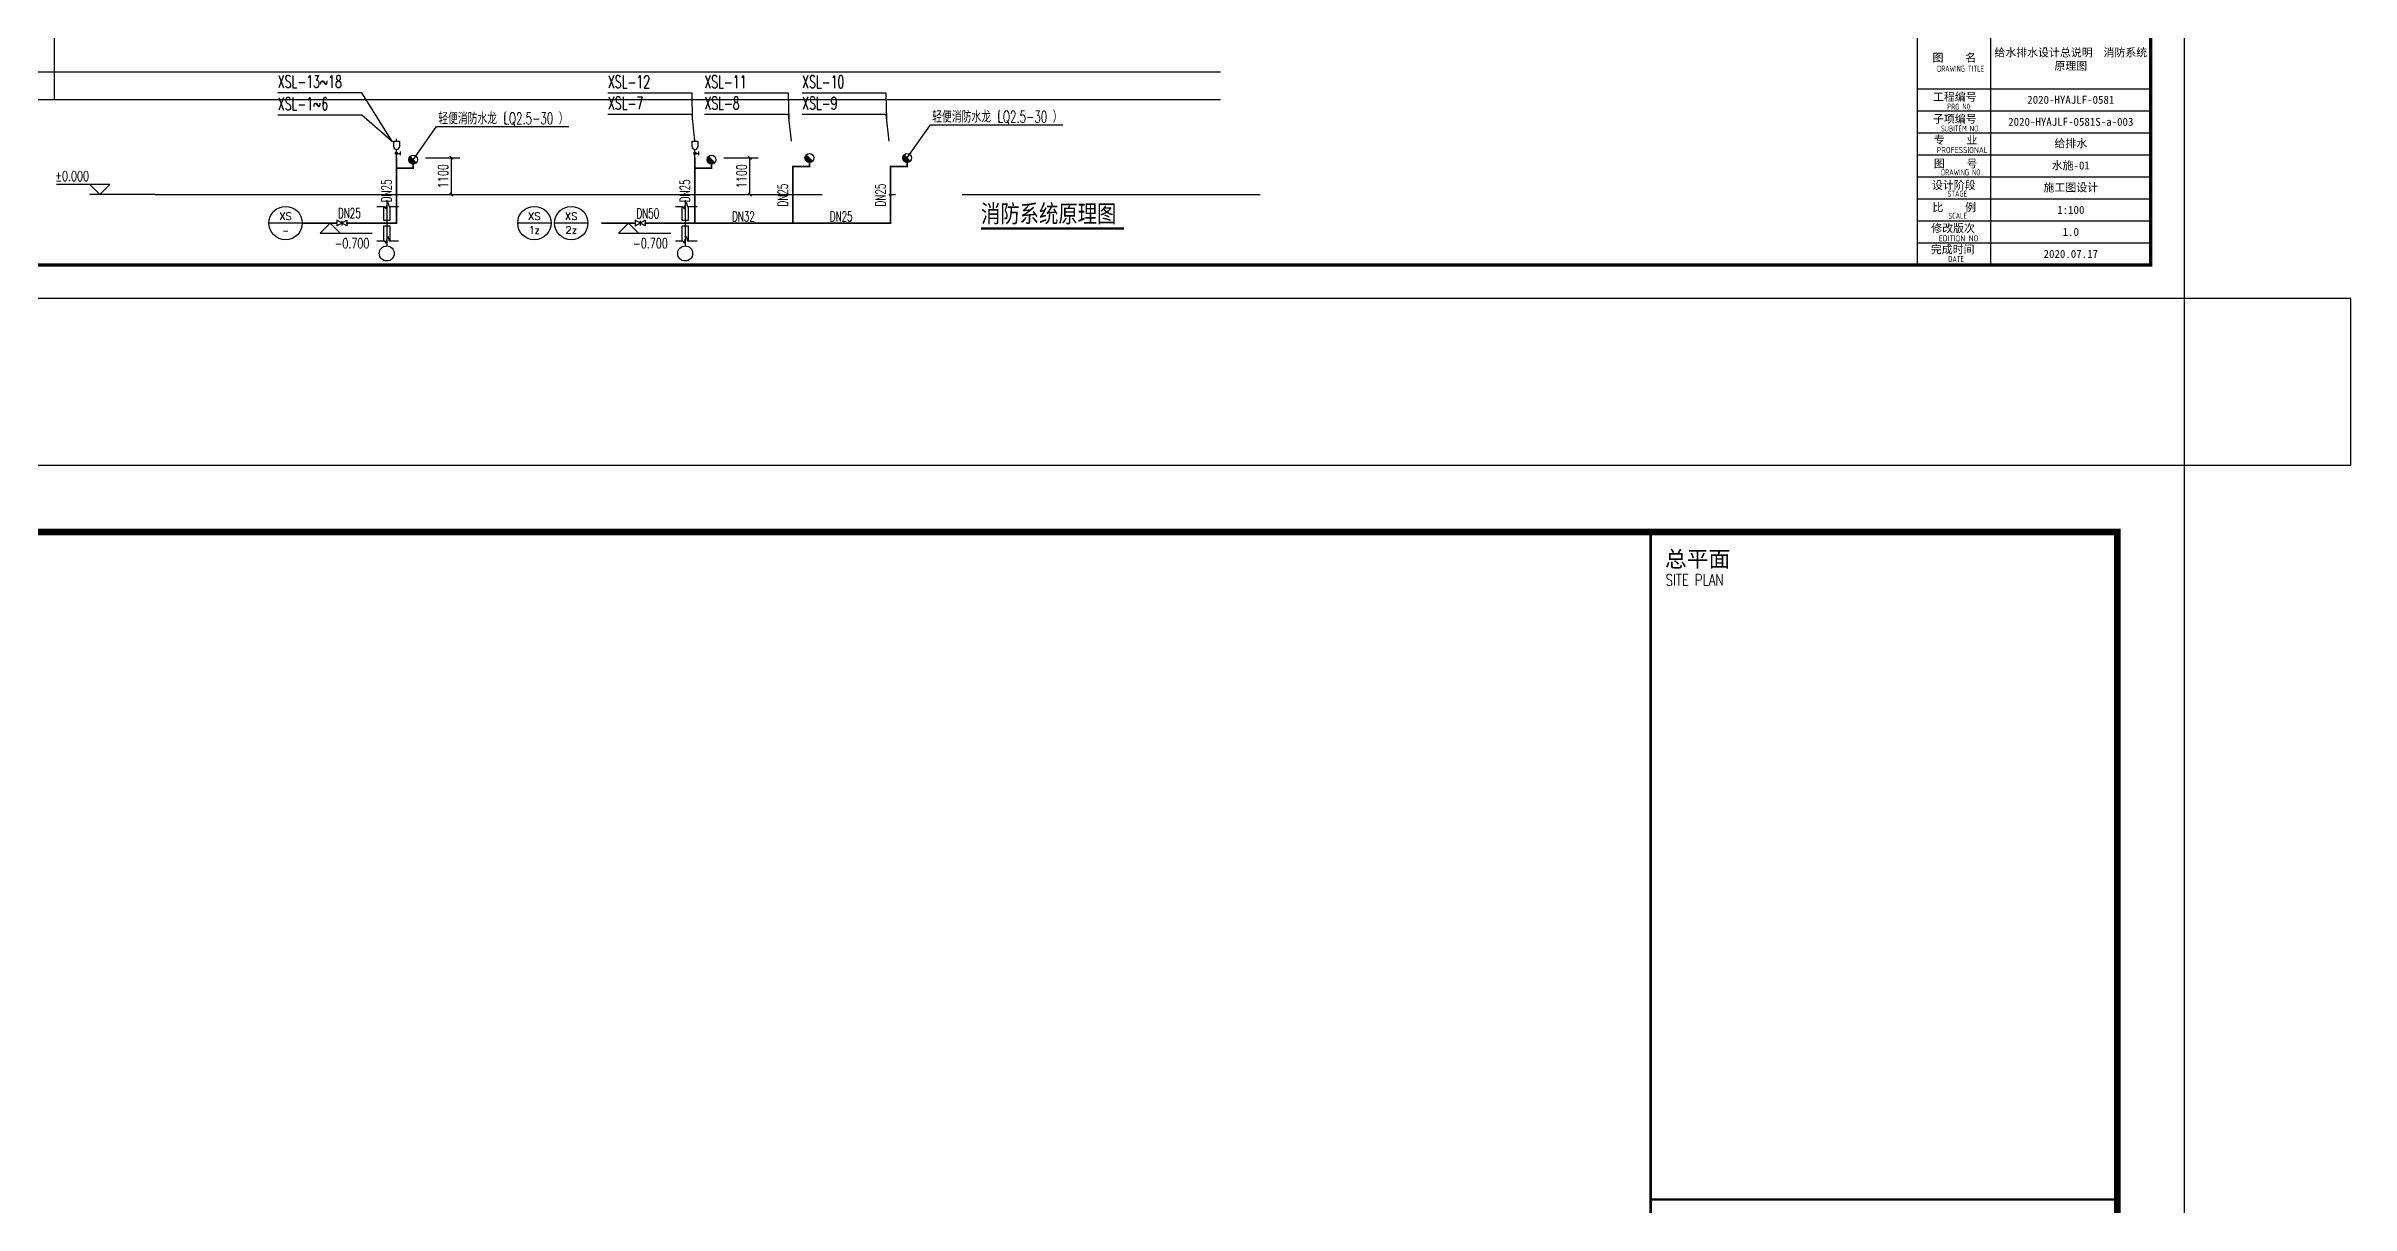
# Model space of a CAD drawing. Extents: x 13158459 to 15902229, y -1299598 to 28366.
# Drawn here: x 14044491 to 14113608, y -227414 to -192678 of the extents above; entities that cross this region are included whole.
import ezdxf
from ezdxf.enums import TextEntityAlignment as Align

# ---------------------------------------------------------------- set-up
doc = ezdxf.new("R2010")
doc.units = 0
doc.header["$LTSCALE"] = 1000
doc.header["$MEASUREMENT"] = 0
doc.linetypes.add('DOTE', pattern=[2.42, 2, -0.2, 0.02, -0.2])
for name, color, linetype in [('DIM_SYMB', 3, 'Continuous'), ('DIM_消防', 3, 'Continuous'), ('DOTE', 8, 'DOTE'), ('EQUIP_消火栓', 7, 'Continuous'), ('HYTK-GK', 7, 'Continuous'), ('JZ_0', 7, 'Continuous'), ('PIPE-消防', 1, 'Continuous'), ('PUB_DIM', 3, 'Continuous'), ('PUB_TEXT', 7, 'Continuous'), ('PUB_TITLE', 4, 'Continuous'), ('TEXT_消防', 7, 'Continuous'), ('TK', 4, 'Continuous'), ('TWT_DIM', 3, 'Continuous'), ('TWT_ELEV', 3, 'Continuous'), ('TWT_TEXT', 7, 'Continuous'), ('VALVE_喷淋', 7, 'Continuous'), ('VALVE_消防', 7, 'Continuous')]:
    doc.layers.add(name, color=color, linetype=linetype)
doc.styles.add('-宋体', font='', dxfattribs={"width": 0.8})
doc.styles.add('_TCH_DIM', font='SIMPLEX', dxfattribs={"bigfont": 'GBCBIG'})
doc.styles.add('_TCH_DIM_T3', font='SIMPLEX', dxfattribs={"width": 0.705882, "bigfont": 'GBCBIG'})
doc.styles.add('_TWT_CIRCLE', font='COMPLEX', dxfattribs={"width": 1.1, "height": 3, "bigfont": 'HZTXT'})
doc.styles.add('_TWT_PIPEDN', font='SIMPLEX', dxfattribs={"width": 0.8, "height": 3, "bigfont": 'HZTXT'})
doc.styles.add('_TWT_SERIAL', font='COMPLEX', dxfattribs={"width": 0.8, "height": 3, "bigfont": 'HZTXT'})
doc.styles.add('ROMANS', font='romans', dxfattribs={"width": 0.65, "height": 231.275})
doc.styles.get("Standard").update_dxf_attribs({"font": 'gbenor.shx', "bigfont": 'gbcbig.shx'})
doc.styles.add('TSSD_REIN', font='tssdeng.shx', dxfattribs={"width": 0.7, "bigfont": 'tssdchn.shx'})
doc.styles.add('图签宋体', font='', dxfattribs={"height": 300})
doc.styles.get('-宋体').set_extended_font_data('SimSun')
doc.styles.get('图签宋体').set_extended_font_data('NSimSun')
doc.dimstyles.new('_TWT_ARCH&&100', dxfattribs={"dimtxt": 297.5, "dimasz": 100, "dimexe": 250, "dimexo": 300, "dimgap": 100, "dimtad": 1, "dimdec": 0, "dimzin": 0, "dimdsep": 46, "dimtxsty": '_TCH_DIM_T3', "dimblk": 'ARCHTICK', "dimcen": 0.09, "dimclrt": 7, "dimazin": 2, "dimtfac": 1, "dimtdec": 0, "dimtix": 1, "dimtmove": 2, "dimatfit": 3, "dimfxl": 0, "dimtolj": 1, "dimtzin": 0, "dimarcsym": 0})

# ---------------------------------------------------------------- blocks, each defined once
blk = doc.blocks.new('$valve$00000669')
for p, q in [((0, 0), (212, 0)), ((108, 0), (108, -100)), ((287, 74), (433, 74)), ((433, 74), (433, -76)), ((433, 0), (500, 0)), ((158, -100), (58, -100)), ((433, -76), (287, -76))]:
    blk.add_line(p, q)
at = {"const_width": 31.2}
blk.add_lwpolyline([(108, 16, 1), (108, -16, 1)], format="xyb", close=True, dxfattribs=at)
blk.add_circle((108, 0), 31.2)
blk.add_arc((287, -1), 75, 90, 270)
blk = doc.blocks.new('_ArchTick')
at = {"color": 0, "linetype": 'ByBlock', "const_width": 0.4}
blk.add_lwpolyline([(-0.5, -0.5), (0.5, 0.5)], dxfattribs=at)
blk = doc.blocks.new('*D527')
at = {"layer": 'Defpoints', "color": 0}
for p in [(3923905, -446922), (3924983, -446922), (3923905, -448022)]:
    blk.add_point(p, dxfattribs=at)
at = {"layer": 'TWT_DIM', "color": 0, "lineweight": -2}
for p, q in [((3924205, -446922), (3925233, -446922)), ((3924983, -448022), (3924983, -446922)), ((3924205, -448022), (3925233, -448022))]:
    blk.add_line(p, q, dxfattribs=at)
at = {"layer": 'TWT_DIM', "color": 0, "lineweight": -2, "xscale": 100, "yscale": 100, "zscale": 100}
for p, rotation in [((3924983, -446922), 90), ((3924983, -448022), 270)]:
    blk.add_blockref('_ArchTick', p, dxfattribs=dict(at, rotation=rotation))
at = {"layer": 'TWT_DIM', "color": 7, "insert": (3924734, -447472), "char_height": 297.5, "attachment_point": 5, "rotation": 90, "style": '_TCH_DIM_T3'}
blk.add_mtext('\\A1;1100', dxfattribs=at)
blk = doc.blocks.new('$TwtSys$00000386')
blk.add_line((-93, 93, 0), (93, -93, 0))
blk.add_circle((0, 0, 0), 131)
at = {"color": 0}
for points in [[(34, -127, 0), (-127, 34, 0), (93, -93, 0), (-93, 93, 0)], [(-34, -127, 0), (-127, -34, 0), (34, -127, 0), (-127, 34, 0)], [(-93, -93, 0), (-93, -93, 0), (-34, -127, 0), (-127, -34, 0)]]:
    blk.add_solid(points, dxfattribs=at)
at = {"flags": 9}
blk.add_attdef('A', (0, 0, 0), '', height=0.00524, dxfattribs=at)
blk = doc.blocks.new('$VALVE$00000757')
for p, q in [((-293, 493), (-74, 493)), ((-74, 493), (-29, 423)), ((-29, 423), (33, 631)), ((0, 687), (0, 88)), ((0, 88), (0, -88)), ((33, 631), (72, 493)), ((72, 493), (355, 493)), ((-293, -528), (-74, -528)), ((-74, -528), (-29, -598)), ((-29, -598), (33, -390)), ((0, -88), (0, -687)), ((33, -390), (72, -528)), ((72, -528), (355, -528))]:
    blk.add_line(p, q)
for points in [[(-100, 493), (-100, 88)], [(-100, 88), (100, 88)], [(100, 88), (100, 493)], [(-100, -88), (-100, -528)], [(100, -88), (-100, -88)], [(100, -528), (100, -88)]]:
    blk.add_lwpolyline(points)
blk.add_circle((0, -911), 224)
blk = doc.blocks.new('$VALVE$00000296')
for points in [[(-125, 72), (-125, -72), (125, 72), (125, -72), (-125, 72)], [(0, 60), (0, -64)]]:
    blk.add_lwpolyline(points)
for p in [(-125, 0), (125, 0)]:
    blk.add_point(p)
blk = doc.blocks.new('*D528')
at = {"layer": 'Defpoints', "color": 0}
for p in [(3932854, -446922), (3933932, -446922), (3932854, -448022)]:
    blk.add_point(p, dxfattribs=at)
at = {"layer": 'TWT_DIM', "color": 0, "lineweight": -2}
for p, q in [((3933154, -446922), (3934182, -446922)), ((3933932, -448022), (3933932, -446922)), ((3933154, -448022), (3934182, -448022))]:
    blk.add_line(p, q, dxfattribs=at)
at = {"layer": 'TWT_DIM', "color": 0, "lineweight": -2, "xscale": 100, "yscale": 100, "zscale": 100}
for p, rotation in [((3933932, -446922), 90), ((3933932, -448022), 270)]:
    blk.add_blockref('_ArchTick', p, dxfattribs=dict(at, rotation=rotation))
at = {"layer": 'TWT_DIM', "color": 7, "insert": (3933683, -447472), "char_height": 297.5, "attachment_point": 5, "rotation": 90, "style": '_TCH_DIM_T3'}
blk.add_mtext('\\A1;1100', dxfattribs=at)
blk = doc.blocks.new('GeYuanFrame_32712470', base_point=(20.09, 4.53))
at = {"layer": 'PUB_TITLE'}
blk.add_lwpolyline([(803.09, 14.53), (803.09, 111.33)], dxfattribs=at)
at = {"layer": 'TK'}
for p, q in [((781.09, 67.37), (851.09, 67.37)), ((781.09, 67.33), (851.09, 67.33)), ((781.09, 60.77), (851.09, 60.77)), ((781.09, 54.17), (851.09, 54.17)), ((781.09, 47.57), (851.09, 47.57)), ((781.09, 40.97), (851.09, 40.97)), ((781.09, 34.37), (851.09, 34.37)), ((781.09, 27.77), (851.09, 27.77)), ((781.09, 21.17), (851.09, 21.17)), ((781.09, 14.53), (851.09, 14.53))]:
    blk.add_line(p, q, dxfattribs=at)
blk.add_lwpolyline([(20.09, 4.53), (20.09, 598.53), (861.09, 598.53), (861.09, 4.53)], close=True, dxfattribs=at)
at = {"layer": 'TK', "const_width": 1}
blk.add_lwpolyline([(45.09, 588.53), (851.09, 588.53), (851.09, 14.53), (45.09, 14.53)], close=True, dxfattribs=at)
at = {"layer": 'TK'}
for points, const_width in [([(781.09, 588.53), (781.09, 14.53)], 0.4), ([(781.09, 67.37), (851.09, 67.37)], 0.35)]:
    blk.add_lwpolyline(points, dxfattribs=dict(at, const_width=const_width))
at = {"layer": 'TK', "style": '图签宋体'}
for s, p in [('图    名', (785.63, 75.5)), ('工程编号', (785.77, 63.77)), ('子项编号', (785.77, 57.19)), ('专    业', (786.01, 50.88)), ('图    号', (786.02, 43.77)), ('设计阶段', (785.45, 37.32)), ('比    例', (785.59, 30.63)), ('完成时间', (785.11, 18.02)), ('修改版次', (785.24, 24.41))]:
    blk.add_text(s, height=2.4, dxfattribs=at).set_placement(p)
at = {"layer": 'TK', "style": 'TSSD_REIN'}
for s, width, p in [('DRAWING TITLE', 0.7, (786.97, 72.53)), ('PRO N0.', 0.7, (790.01, 61.15)), ('SUBITEM NO.', 0.7, (788.15, 54.58)), ('PROFESSIONAL', 0.8, (786.88, 48.15)), ('DRAWING NO.', 0.7, (788.19, 41.45)), ('STAGE', 0.7, (790.09, 35.03)), ('SCALE', 0.7, (790.38, 28.42)), ('EDITION NO.', 0.8, (787.53, 21.64)), ('DATE', 0.7, (790.33, 15.45))]:
    blk.add_text(s, height=1.8, dxfattribs=dict(at, width=width)).set_placement(p)
at = {"layer": 'TK', "char_height": 2.4, "width": 48, "attachment_point": 5, "style": '图签宋体'}
for s, insert in [('给水排水设计总说明  消防系统原理图', (827.09, 76.13)), ('2020-HYAJLF-0581', (827.09, 64.07)), ('2020-HYAJLF-0581S-a-003', (827.09, 57.47)), ('给排水', (827.09, 50.87)), ('水施-01', (827.09, 44.27)), ('施工图设计', (827.09, 37.67)), ('1:100', (827.09, 31.07)), ('1.0', (827.09, 24.47)), ('2020.07.17', (827.09, 17.88))]:
    blk.add_mtext(s, dxfattribs=dict(at, insert=insert))
blk = doc.blocks.new('GeYuanFrame_82261577', base_point=(20.09, 4.53))
at = {"layer": 'TK'}
blk.add_lwpolyline([(20.09, 4.53), (20.09, 598.53), (1071.09, 598.53), (1071.09, 4.53)], close=True, dxfattribs=at)
at = {"layer": 'TK', "const_width": 1}
blk.add_lwpolyline([(45.09, 588.53), (1061.09, 588.53), (1061.09, 14.53), (45.09, 14.53)], close=True, dxfattribs=at)
at = {"layer": 'TK'}
for points, const_width in [([(991.09, 588.53), (991.09, 14.53)], 0.4), ([(991.09, 488.5), (1061.09, 488.5)], 0.35)]:
    blk.add_lwpolyline(points, dxfattribs=dict(at, const_width=const_width))
at = {"layer": 'TK', "style": '图签宋体'}
blk.add_text('总平面', height=2.4, dxfattribs=at).set_placement((993.23, 583.28))
at = {"layer": 'TK', "style": 'ROMANS', "width": 0.76}
blk.add_text('SITE PLAN', height=1.697, dxfattribs=at).set_placement((993.35, 580.49))
blk = doc.blocks.new('121444')
at = {"layer": 'PIPE-消防', "linetype": 'Continuous'}
for points in [[(3935216.5, -447177.3), (3935216.5, -447152.3), (3935191.5, -447152.3)], [(3935216.5, -447177.3), (3935191.5, -447177.3), (3935191.5, -447152.3)], [(3935716.5, -447177.3), (3935716.5, -447202.3), (3935741.5, -447202.3)], [(3935716.5, -447177.3), (3935741.5, -447177.3), (3935741.5, -447202.3)], [(3938148.9, -447177.3), (3938148.9, -447152.3), (3938123.9, -447152.3)], [(3938148.9, -447177.3), (3938123.9, -447177.3), (3938123.9, -447152.3)], [(3938648.9, -447177.3), (3938648.9, -447202.3), (3938673.9, -447202.3)], [(3938648.9, -447177.3), (3938673.9, -447177.3), (3938673.9, -447202.3)], [(3923835.2, -447228), (3923835.2, -447253), (3923860.2, -447253)], [(3923835.2, -447228), (3923860.2, -447228), (3923860.2, -447253)], [(3932784.2, -447228), (3932784.2, -447253), (3932809.2, -447253)], [(3932784.2, -447228), (3932809.2, -447228), (3932809.2, -447253)], [(3923335.2, -448878), (3923335.2, -448903), (3923360.2, -448903)], [(3923335.2, -448878), (3923360.2, -448878), (3923360.2, -448903)], [(3938148.9, -448878), (3938173.9, -448878), (3938173.9, -448903)], [(3938148.9, -448878), (3938148.9, -448903), (3938173.9, -448903)]]:
    blk.add_hatch(color=256, dxfattribs=at).paths.add_polyline_path(points)
at = {"color": 3}
for p, q in [((3923835.2, -446978, 0), (3924534.4, -445986.3, 0)), ((3924534.4, -445986.3, 0), (3928499.7, -445986.3, 0)), ((3938648.9, -446927.3, 0), (3939348.1, -445935.6, 0)), ((3939348.1, -445935.6, 0), (3943313.3, -445935.6, 0))]:
    blk.add_line(p, q, dxfattribs=at)
at = {"layer": 'DIM_SYMB', "const_width": 70}
blk.add_lwpolyline([(3940863.3, -449036.2), (3945150.2, -449036.2)], dxfattribs=at)
at = {"layer": 'DIM_消防'}
for p, q in [((3922297.1, -444976.1), (3919774.9, -444976.1)), ((3923216.3, -446443.7), (3922297.1, -444976.1)), ((3932197.9, -444980.7), (3929675.7, -444980.7)), ((3932214.9, -445781.2), (3932197.9, -444980.7)), ((3935089.7, -444980.7), (3932567.5, -444980.7)), ((3935106.7, -445781.2), (3935089.7, -444980.7)), ((3938022.1, -444980.7), (3935499.8, -444980.7)), ((3938039, -445781.2), (3938022.1, -444980.7)), ((3922297.1, -445643.3), (3919774.9, -445643.3)), ((3923216.3, -446443.7), (3922297.1, -445643.3)), ((3932197.9, -445623.8), (3929675.7, -445623.8)), ((3932284.2, -446424.2), (3932197.9, -445623.8)), ((3935089.7, -445623.8), (3932567.5, -445623.8)), ((3935176, -446424.2), (3935089.7, -445623.8)), ((3938022.1, -445623.8), (3935499.8, -445623.8)), ((3938108.3, -446424.2), (3938022.1, -445623.8)), ((3920510.4, -448878), (3919510.4, -448878)), ((3927969.1, -448878), (3926969.1, -448878)), ((3929075.1, -448878), (3928075.1, -448878))]:
    blk.add_line(p, q, dxfattribs=at)
for centre in [(3920010.4, -448878), (3927469.1, -448878), (3928575.1, -448878)]:
    blk.add_circle(centre, 500, dxfattribs=at)
at = {"layer": 'DOTE', "color": 9, "ltscale": 10}
blk.add_line((3916101.7, -448022.3), (3949233.8, -448022.3), dxfattribs=at)
at = {"layer": 'PIPE-消防', "linetype": 'Continuous', "const_width": 50}
for points in [[(3923335.2, -447228), (3923335.2, -446911.6)], [(3923835.2, -447228), (3923835.2, -447109)], [(3932284.2, -447228), (3932284.2, -446911.6)], [(3932784.2, -447228), (3932784.2, -447109)], [(3935216.5, -447177.3), (3935716.5, -447177.3)], [(3935216.5, -448878), (3935216.5, -447177.3)], [(3935716.5, -447177.3), (3935716.5, -447058.3)], [(3938148.9, -447177.3), (3938648.9, -447177.3)], [(3938148.9, -448878), (3938148.9, -447177.3)], [(3938648.9, -447177.3), (3938648.9, -447058.3)], [(3923335.2, -447228), (3923835.2, -447228)], [(3923335.2, -448578), (3923335.2, -447228)], [(3932284.2, -447228), (3932784.2, -447228)], [(3932284.2, -448578), (3932284.2, -447228)], [(3923335.2, -448878), (3923335.2, -448578)], [(3932284.2, -448878), (3932284.2, -448578)], [(3920530.8, -448878), (3921542.9, -448878)], [(3921842.9, -448878), (3923335.2, -448878)], [(3929479.7, -448878), (3930491.8, -448878)], [(3930791.8, -448878), (3932284.2, -448878)], [(3932284.2, -448878), (3935216.5, -448878)], [(3935216.5, -448878), (3938148.9, -448878)]]:
    blk.add_lwpolyline(points, dxfattribs=at)
at = {"layer": 'TWT_ELEV'}
for p, q in [((3921344.4, -448878), (3921044.4, -449178)), ((3921044.4, -449178), (3922609.4, -449178)), ((3921344.4, -448878), (3921644.4, -449178)), ((3930293.3, -448878), (3929993.3, -449178)), ((3929993.3, -449178), (3931558.3, -449178)), ((3930293.3, -448878), (3930593.3, -449178))]:
    blk.add_line(p, q, dxfattribs=at)
at = {"layer": 'EQUIP_消火栓'}
for p in [(3923835.2, -446978), (3932784.2, -446978), (3935716.5, -446927.3), (3938648.9, -446927.3)]:
    blk.add_blockref('$TwtSys$00000386', p, dxfattribs=at)
at = {"layer": 'VALVE_喷淋', "xscale": 1.125, "yscale": 1.125, "zscale": 1.125, "rotation": 89.99999999999999}
for p in [(3923335.2, -446911.6), (3932284.2, -446911.6)]:
    blk.add_blockref('$valve$00000669', p, dxfattribs=at)
at = {"layer": 'VALVE_消防'}
for p in [(3923043.5, -448878), (3931992.4, -448878)]:
    blk.add_blockref('$VALVE$00000757', p, dxfattribs=at)
at = {"layer": 'VALVE_消防', "xscale": 1.2, "yscale": 1.2, "zscale": 1.2}
for p in [(3921692.9, -448878), (3930641.8, -448878)]:
    blk.add_blockref('$VALVE$00000296', p, dxfattribs=at)
at = {"layer": 'DIM_消防', "color": 7, "style": '_TWT_CIRCLE'}
for s, height, p, p2 in [('XS', 211.98, (3919821.7, -448777.6), (3920199.2, -448777.6)), ('XS', 211.98, (3927280.4, -448777.6), (3927657.9, -448777.6)), ('XS', 211.98, (3928386.3, -448777.6), (3928763.9, -448777.6)), ('1z', 229.41, (3927306.9, -449204.9), (3927631.3, -449204.9)), ('2z', 216.94, (3928393.3, -449194.5), (3928756.9, -449194.5))]:
    blk.add_text(s, height=height, dxfattribs=at).set_placement(p, p2, align=Align.FIT)
at = {"layer": 'DIM_消防', "color": 7, "style": '_TWT_CIRCLE', "width": 0.777778}
blk.add_text('-', height=258.7, dxfattribs=at).set_placement((3919915.6, -449229.6), (3920105.3, -449229.6), align=Align.FIT)
at = {"layer": 'PUB_TEXT', "style": '-宋体', "width": 0.8}
blk.add_text('消防系统原理图', height=531.65, dxfattribs=at).set_placement((3940863.3, -448861))
at = {"layer": 'TEXT_消防', "linetype": 'Continuous', "style": '_TWT_PIPEDN', "width": 0.64}
for p in [(3923185.2, -448255), (3932134.2, -448255), (3935066.5, -448379.7), (3937998.9, -448379.7)]:
    blk.add_text('DN25', height=300, rotation=90, dxfattribs=at).set_placement(p)
for s, p in [('DN25', (3921581, -448728)), ('DN50', (3930530, -448737.9)), ('DN32', (3933398.3, -448828)), ('DN25', (3936330.7, -448828))]:
    blk.add_text(s, height=300, dxfattribs=at).set_placement(p)
at = {"layer": 'TWT_TEXT'}
for s, height, style, width, p in [('XSL-13~18', 375, '_TWT_SERIAL', 0.64, (3919774.9, -444826.1)), ('XSL-12', 375, '_TWT_SERIAL', 0.64, (3929675.7, -444830.7)), ('XSL-7', 375, '_TWT_SERIAL', 0.64, (3929675.7, -445473.8)), ('XSL-11', 375, '_TWT_SERIAL', 0.64, (3932567.5, -444830.7)), ('XSL-8', 375, '_TWT_SERIAL', 0.64, (3932567.5, -445473.8)), ('XSL-10', 375, '_TWT_SERIAL', 0.64, (3935499.8, -444830.7)), ('XSL-9', 375, '_TWT_SERIAL', 0.64, (3935499.8, -445473.8)), ('XSL-1~6', 375, '_TWT_SERIAL', 0.64, (3919774.9, -445493.3)), ('轻便消防水龙（', 350, '_TWT_PIPEDN', 0.8, (3924586.6, -445918.2, 0)), ('LQ2.5-30', 350, '_TWT_PIPEDN', 0.64, (3926546.6, -445918.2, 0)), ('）', 350, '_TWT_PIPEDN', 0.8, (3928199.9, -445918.2, 0)), ('轻便消防水龙（', 350, '_TWT_PIPEDN', 0.8, (3939400.2, -445867.5, 0)), ('LQ2.5-30', 350, '_TWT_PIPEDN', 0.64, (3941360.2, -445867.5, 0)), ('）', 350, '_TWT_PIPEDN', 0.8, (3943013.6, -445867.5, 0)), ('-0.700', 297.5, '_TCH_DIM', 0.705882, (3921479.4, -449633)), ('-0.700', 297.5, '_TCH_DIM', 0.705882, (3930428.3, -449633))]:
    blk.add_text(s, height=height, dxfattribs=dict(at, style=style, width=width)).set_placement(p)
at = {"layer": 'TWT_DIM'}
for p1, p2, picture, middle in [((3923905.2, -448022.3), (3923905.2, -446922.3), '*D527', (3924734.3, -447472.3)), ((3932854.2, -448022.3), (3932854.2, -446922.3), '*D528', (3933683.3, -447472.3))]:
    dim = blk.add_aligned_dim(p1=p1, p2=p2, distance=-1077.8, text='1100', dimstyle='_TWT_ARCH&&100', dxfattribs=at)
    dim.commit()
    dim.dimension.update_dxf_attribs({"geometry": picture, "text_midpoint": middle})

msp = doc.modelspace()

# ---------------------------------------------------------------- linework, layer by layer
at = {"layer": 'HYTK-GK', "color": 112}
msp.add_lwpolyline([(14108608, -200243.1), (14108608, -205243.1), (14113608, -205243.1), (14113608, -200243.1)], close=True, dxfattribs=at)
at = {"layer": 'JZ_0', "color": 8}
for p, q in [((14044741.2, -194276.6), (14044741.2, -144229.8)), ((14027008, -193447.2), (14079707.3, -193447.2)), ((14027008, -194276.6), (14079707.3, -194276.6))]:
    msp.add_line(p, q, dxfattribs=at)
at = {"layer": 'PUB_DIM'}
for p, q in [((14046398.8, -196826.9), (14044798.8, -196826.9)), ((14046098.8, -197126.9), (14045798.8, -196826.9)), ((14046098.8, -197126.9), (14046398.8, -196826.9)), ((14047765.4, -197126.9), (14045798.8, -197126.9))]:
    msp.add_line(p, q, dxfattribs=at)

# ---------------------------------------------------------------- block references
for name, p, xscale, yscale, zscale in [('GeYuanFrame_32712470', (14024508, -200243.1), 100, 100, 100), ('GeYuanFrame_82261577', (13898408, -324043.1), 200, 200, 200)]:
    msp.add_blockref(name, p, dxfattribs=dict(xscale=xscale, yscale=yscale, zscale=zscale))
msp.add_blockref('121444', (10131663.7, 250895.4))

# ---------------------------------------------------------------- texts
at = {"layer": 'PUB_TEXT', "style": '_TCH_DIM', "width": 0.705882}
msp.add_text('%%P0.000', height=297.5, dxfattribs=at).set_placement((14044768.8, -196721.9))

doc.saveas('drawing.dxf')
